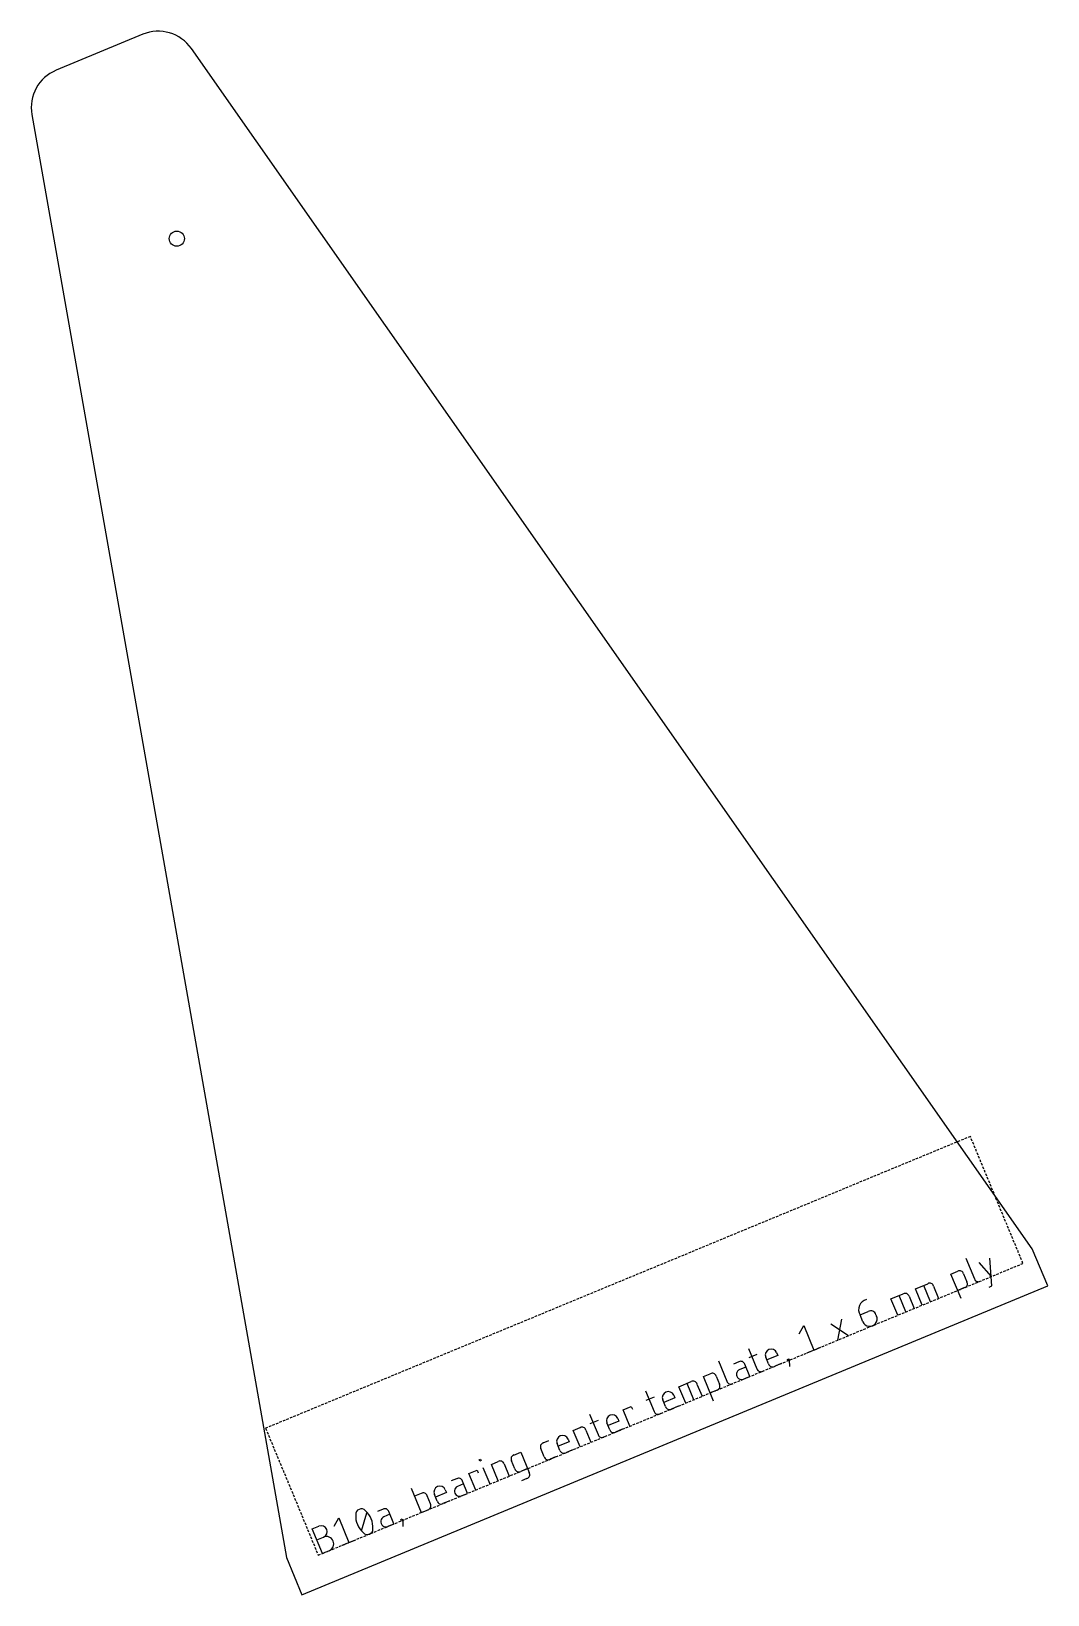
# Model space of a CAD drawing. Header units: millimetres. Extents: x -1109 to -908, y -1177 to -867.
import ezdxf

# ---------------------------------------------------------------- set-up
doc = ezdxf.new("R2010")
doc.units = ezdxf.units.MM
doc.linetypes.add('DASHED', pattern=[0.75, 0.5, -0.25])
doc.layers.get('0').update_dxf_attribs({"linetype": 'CONTINUOUS'})
doc.layers.add('1', color=7, linetype='DASHED')

msp = doc.modelspace()

# ---------------------------------------------------------------- linework, layer by layer
for p, q in [((-924.01, -1110.55), (-922.33, -1114.61)), ((-921.45, -1111.39), (-919.02, -1114.19)), ((-918.89, -1116.03), (-919.28, -1110.5)), ((-934.01, -1116.6), (-931.58, -1115.59)), ((-931.05, -1119.17), (-932.39, -1115.92)), ((-930.43, -1116.06), (-929.43, -1118.5)), ((-926.99, -1113.69), (-925.63, -1113.13)), ((-924.97, -1118.55), (-926.99, -1113.69)), ((-924.49, -1113.6), (-923.82, -1115.22)), ((-919.43, -1116.26), (-918.89, -1116.03)), ((-938.88, -1118.61), (-936.44, -1117.6)), ((-937.53, -1121.85), (-938.88, -1118.61)), ((-935.91, -1121.18), (-937.25, -1117.94)), ((-935.3, -1118.08), (-934.29, -1120.51)), ((-932.67, -1119.84), (-934.01, -1116.6)), ((-924.29, -1116.37), (-925.64, -1116.93)), ((-945, -1121.78), (-943.38, -1121.11)), ((-944.44, -1123.13), (-945, -1121.78)), ((-941.85, -1121.74), (-941.74, -1122.01)), ((-957.07, -1125.51), (-956.17, -1123.87)), ((-956.17, -1123.87), (-954.15, -1128.74)), ((-950.77, -1123.54), (-947.26, -1125.88)), ((-949.42, -1126.78), (-948.6, -1122.64)), ((-967.11, -1128.41), (-965.43, -1132.46)), ((-955.5, -1129.3), (-952.8, -1128.18)), ((-973.06, -1130.87), (-971.38, -1134.92)), ((-969.01, -1131.09), (-970.09, -1131.54)), ((-966.85, -1134), (-967.86, -1131.57)), ((-966.98, -1130.25), (-965.36, -1129.58)), ((-963.14, -1131.51), (-963.69, -1130.16)), ((-961.31, -1129.8), (-963.47, -1130.7)), ((-960.64, -1131.42), (-961.99, -1131.98)), ((-961.53, -1129.26), (-961.31, -1129.8)), ((-959.4, -1130.59), (-959.13, -1130.48)), ((-959.29, -1130.86), (-959.4, -1130.59)), ((-959.02, -1130.75), (-959.29, -1130.86)), ((-959.13, -1130.48), (-959.02, -1130.75)), ((-959.02, -1130.75), (-958.97, -1132)), ((-976.03, -1134), (-974.68, -1133.44)), ((-974.02, -1138.87), (-976.03, -1134)), ((-973.54, -1133.92), (-972.86, -1135.54)), ((-967.64, -1132.11), (-968.85, -1132.61)), ((-968.07, -1134.5), (-966.85, -1134)), ((-964.29, -1132.94), (-964.02, -1132.82)), ((-987.51, -1136.86), (-985.83, -1140.91)), ((-981.94, -1137.71), (-981.71, -1138.25)), ((-980.9, -1136.02), (-978.46, -1135.01)), ((-979.55, -1139.26), (-980.9, -1136.02)), ((-977.93, -1138.59), (-979.28, -1135.35)), ((-977.32, -1135.48), (-976.31, -1137.92)), ((-973.34, -1136.69), (-974.69, -1137.24)), ((-991.98, -1140.61), (-990.36, -1139.93)), ((-990.63, -1143.85), (-991.98, -1140.61)), ((-990.36, -1139.93), (-990.13, -1140.48)), ((-987.38, -1138.7), (-985.76, -1138.03)), ((-983.54, -1139.96), (-984.1, -1138.61)), ((-981.71, -1138.25), (-983.87, -1139.15)), ((-981.04, -1139.88), (-982.39, -1140.44)), ((-998.59, -1141.45), (-996.91, -1145.5)), ((-998.46, -1143.29), (-996.84, -1142.62)), ((-994.62, -1144.55), (-995.18, -1143.2)), ((-992.79, -1142.84), (-994.95, -1143.74)), ((-993.02, -1142.3), (-992.79, -1142.84)), ((-984.69, -1141.39), (-984.42, -1141.27)), ((-1007.79, -1147.15), (-1006.7, -1146.71)), ((-1002.65, -1146.93), (-1004.82, -1147.82)), ((-1002.88, -1146.39), (-1002.65, -1146.93)), ((-1001.84, -1144.69), (-1000.49, -1144.13)), ((-1000.5, -1147.93), (-1001.84, -1144.69)), ((-999.34, -1144.61), (-998.34, -1147.04)), ((-995.77, -1145.98), (-995.5, -1145.86)), ((-992.12, -1144.46), (-993.47, -1145.02)), ((-1013.6, -1149.56), (-1012.24, -1149)), ((-1012.24, -1149), (-1010.57, -1153.05)), ((-1007.59, -1149.92), (-1008.26, -1148.3)), ((-1005.36, -1149.95), (-1006.44, -1150.4)), ((-1004.48, -1148.64), (-1005.04, -1147.28)), ((-1001.98, -1148.55), (-1003.33, -1149.11)), ((-1022.51, -1153.25), (-1020.89, -1152.58)), ((-1021.17, -1156.5), (-1022.51, -1153.25)), ((-1020.89, -1152.58), (-1020.67, -1153.12)), ((-1020.48, -1150.51), (-1020.21, -1150.4)), ((-1020.37, -1150.78), (-1020.48, -1150.51)), ((-1020.1, -1150.67), (-1020.37, -1150.78)), ((-1020.21, -1150.4), (-1020.1, -1150.67)), ((-1018.33, -1155.32), (-1019.68, -1152.08)), ((-1018.05, -1151.41), (-1016.7, -1150.85)), ((-1016.71, -1154.65), (-1018.05, -1151.41)), ((-1015.56, -1151.32), (-1014.55, -1153.76)), ((-1013.4, -1152.33), (-1014.07, -1150.71)), ((-1010.9, -1152.24), (-1012.25, -1152.8)), ((-1033.99, -1156.11), (-1031.98, -1160.98)), ((-1024.95, -1154.26), (-1026.03, -1154.71)), ((-1023.57, -1155.28), (-1024.79, -1155.78)), ((-1022.79, -1157.17), (-1023.8, -1154.74)), ((-1011.04, -1154.2), (-1012.12, -1154.65)), ((-1031.97, -1157.17), (-1033.32, -1157.73)), ((-1030.15, -1159.27), (-1030.82, -1157.65)), ((-1028.8, -1158.71), (-1029.36, -1157.36)), ((-1026.98, -1157), (-1029.14, -1157.9)), ((-1026.3, -1158.62), (-1027.66, -1159.18)), ((-1027.2, -1156.46), (-1026.98, -1157)), ((-1024.01, -1157.67), (-1022.79, -1157.17)), ((-1049.22, -1163.68), (-1048.32, -1162.04)), ((-1048.32, -1162.04), (-1046.3, -1166.91)), ((-1043.78, -1164.6), (-1042.73, -1161)), ((-1039.54, -1160.31), (-1040.62, -1160.75)), ((-1038.17, -1161.32), (-1039.38, -1161.83)), ((-1037.38, -1163.21), (-1038.39, -1160.78)), ((-1036.01, -1162.33), (-1035.74, -1162.22)), ((-1035.9, -1162.6), (-1036.01, -1162.33)), ((-1035.63, -1162.49), (-1035.9, -1162.6)), ((-1035.74, -1162.22), (-1035.63, -1162.49)), ((-1035.63, -1162.49), (-1035.59, -1163.74)), ((-1031.98, -1160.98), (-1030.63, -1160.42)), ((-1053.59, -1164.23), (-1052.24, -1163.67)), ((-1051.57, -1169.09), (-1053.59, -1164.23)), ((-1038.6, -1163.72), (-1037.38, -1163.21)), ((-1052.69, -1166.39), (-1051.34, -1165.83)), ((-1050.22, -1168.53), (-1051.57, -1169.09)), ((-1047.65, -1167.47), (-1044.95, -1166.35))]:
    msp.add_line(p, q)
msp.add_lwpolyline([(-1087.15, -867.84), (-1104.32, -874.96, 0.351656), (-1109.13, -883.74), (-1058.69, -1169.87), (-1055.63, -1177.27), (-907.81, -1116.04), (-910.87, -1108.65), (-1077.53, -870.65, 0.351656)], format="xyb", close=True)
msp.add_circle((-1080.42, -908.36), 1.5)
for centre, radius, start, end in [((-931.19, -1116.26), 0.779, 14.7314, 120.2686), ((-925.24, -1113.8), 0.779, 14.7314, 120.2686), ((-924.49, -1115.62), 0.779, -75.2686, 30.2686), ((-921.58, -1114.41), 0.779, 194.7314, 300.2686), ((-943.21, -1120.73), 2.08, 104.7314, 210.2686), ((-936.05, -1118.28), 0.779, 14.7314, 120.2686), ((-943.09, -1122.57), 1.46, -157.5, 22.5), ((-942.86, -1122.01), 1.04, 14.7314, 120.2686), ((-968.61, -1131.76), 0.779, 14.7314, 120.2686), ((-962.61, -1129.71), 1.17, 22.5, 202.5), ((-962.38, -1131.31), 0.779, 194.7314, 300.2686), ((-974.29, -1134.12), 0.779, 14.7314, 120.2686), ((-968.46, -1133.56), 1.02, 112.5, 292.5), ((-964.68, -1132.26), 0.779, 194.7314, 300.2686), ((-983.02, -1138.16), 1.17, 22.5, 202.5), ((-978.07, -1135.68), 0.779, 14.7314, 120.2686), ((-973.54, -1135.93), 0.779, -75.2686, 30.2686), ((-970.62, -1134.72), 0.779, 194.7314, 300.2686), ((-985.08, -1140.71), 0.779, 194.7314, 300.2686), ((-982.78, -1139.76), 0.779, 194.7314, 300.2686), ((-994.1, -1142.75), 1.17, 22.5, 202.5), ((-1003.96, -1146.84), 1.17, 22.5, 202.5), ((-1000.1, -1144.81), 0.779, 14.7314, 120.2686), ((-996.16, -1145.3), 0.779, 194.7314, 300.2686), ((-993.86, -1144.35), 0.779, 194.7314, 300.2686), ((-1013.4, -1150.31), 0.779, 104.7314, 210.2686), ((-1007.59, -1147.91), 0.779, 104.7314, 210.2686), ((-1006.84, -1149.72), 0.779, 194.7314, 300.2686), ((-1003.73, -1148.44), 0.779, 194.7314, 300.2686), ((-1016.31, -1151.52), 0.779, 14.7314, 120.2686), ((-1012.65, -1152.13), 0.779, 194.7314, 300.2686), ((-1011.24, -1153.45), 0.779, -75.2686, 30.2686), ((-1028.28, -1156.91), 1.17, 22.5, 202.5), ((-1024.4, -1156.73), 1.02, 112.5, 292.5), ((-1024.55, -1154.94), 0.779, 14.7314, 120.2686), ((-1031.58, -1157.85), 0.779, 14.7314, 120.2686), ((-1030.83, -1159.66), 0.779, -75.2686, 30.2686), ((-1028.05, -1158.51), 0.779, 194.7314, 300.2686), ((-1044.02, -1161.26), 0.923, 105.0585, 191.0169), ((-1041.44, -1161.84), 3.51, 173.3715, 205.6392), ((-1043.8, -1161.16), 0.923, 33.9831, 119.9415), ((-1045.22, -1163.4), 3.51, 19.3607, 51.6285), ((-1045.07, -1163.76), 3.51, -6.6285, 25.6392), ((-1038.99, -1162.77), 1.02, 112.5, 292.5), ((-1039.15, -1160.98), 0.779, 14.7314, 120.2686), ((-1051.79, -1164.75), 1.17, -67.5, 112.5), ((-1050.78, -1167.18), 1.46, -67.5, 112.5), ((-1041.29, -1162.19), 3.51, 199.3608, 231.6285), ((-1042.71, -1164.43), 0.923, 213.9831, 299.9415), ((-1042.49, -1164.34), 0.923, -74.9415, 11.0169)]:
    msp.add_arc(centre, radius, start, end)
at = {"layer": '1'}
for p, q in [((-923.14, -1086.39), (-1062.81, -1144.25)), ((-912.71, -1111.57), (-923.14, -1086.39)), ((-1052.38, -1169.43), (-912.71, -1111.57)), ((-1062.81, -1144.25), (-1052.38, -1169.43))]:
    msp.add_line(p, q, dxfattribs=at)

doc.saveas('drawing.dxf')
